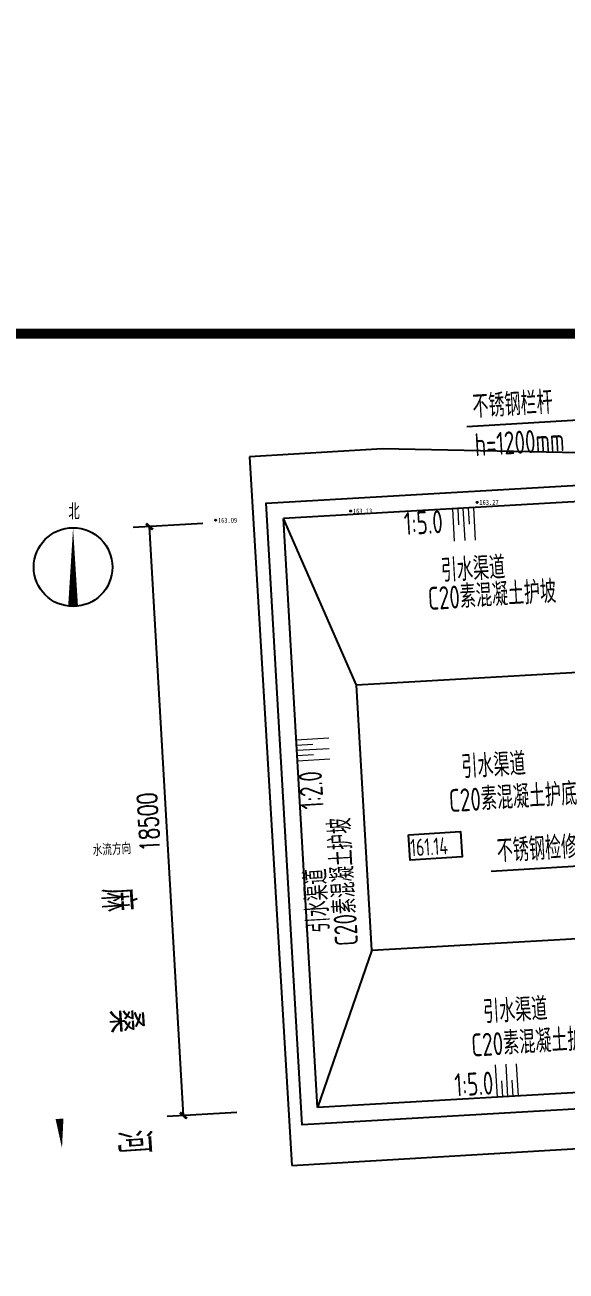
# Model space of a CAD drawing. Header units: millimetres. Extents: x -725 to 2274960, y -506 to 2980382.
# Drawn here: x 573891.78 to 573908.28, y 2880330.13 to 2880368.15 of the extents above; entities that cross this region are included whole.
import ezdxf
from ezdxf.enums import TextEntityAlignment as Align

# ---------------------------------------------------------------- set-up
doc = ezdxf.new("R2010")
doc.units = ezdxf.units.MM
doc.header["$LTSCALE"] = 1000
doc.linetypes.add('DASH', pattern=[0.35, 0.25, -0.1])
doc.linetypes.add('X0', pattern=[4, 3, -1])
for name, color, linetype in [('DIM_LEAD', 3, 'Continuous'), ('DIM_SYMB', 3, 'Continuous'), ('GCD', 8, 'Continuous'), ('PUB_DIM', 3, 'Continuous'), ('SXSS', 5, 'Continuous'), ('TWT_SYMB', 3, 'Continuous'), ('YHJ_剖面_梁板', 4, 'Continuous'), ('ZJ', 7, 'Continuous'), ('断面标高标注', 3, 'Continuous'), ('轮廓线', 2, 'Continuous')]:
    doc.layers.add(name, color=color, linetype=linetype)
doc.layers.add('文字', color=4, linetype='Continuous', lineweight=0)
doc.layers.add('管', color=1, linetype='Continuous', lineweight=30)
doc.styles.add('_TCH_DIM', font='SIMPLEX', dxfattribs={"bigfont": 'GBCBIG'})
doc.styles.add('_TCH_DIM_T3', font='SIMPLEX', dxfattribs={"width": 0.705882, "bigfont": 'GBCBIG'})
doc.styles.add('TSSD_Rein', font='tssdeng.shx', dxfattribs={"width": 0.7, "bigfont": 'hztxt.shx'})
doc.styles.add('设计文字', font='ecidi_romand.shx', dxfattribs={"width": 0.8, "height": 3.5, "bigfont": 'ecidi_hzfs.shx'})
doc.dimstyles.new('_TCH_ARCH_M_M&&0', dxfattribs={"dimtxt": 0.595, "dimasz": 0.2, "dimexe": 0.5, "dimexo": 0.6, "dimgap": 0.2525, "dimtad": 1, "dimdec": 0, "dimzin": 0, "dimdsep": 46, "dimtxsty": '_TCH_DIM_T3', "dimblk": 'ARCHTICK', "dimcen": 0.09, "dimclrt": 7, "dimazin": 2, "dimtfac": 1, "dimtdec": 0, "dimtix": 1, "dimtmove": 2, "dimatfit": 3, "dimfxl": 75, "dimtolj": 1, "dimtzin": 0, "dimarcsym": 0})

# ---------------------------------------------------------------- blocks, each defined once
blk = doc.blocks.new('gc200')
h = blk.add_hatch(color=256)
edge = h.paths.add_edge_path()
edge.add_arc((0, 0), 0.25, 0, 360)
blk.add_circle((0, 0), 0.25)
blk = doc.blocks.new('hwgasgsftagsf')
at = {"layer": '文字'}
for p, q in [((1937119, 2781166), (1936131, 2781166)), ((1953142, 2781482), (1954131, 2781482)), ((1953142, 2781161), (1954131, 2781161)), ((1953636, 2781322), (1954131, 2781322)), ((1936625, 2781006), (1936131, 2781006)), ((1937119, 2780846), (1936131, 2780846)), ((1953142, 2780841), (1954131, 2780841)), ((1953636, 2781001), (1954131, 2781001)), ((1936625, 2780685), (1936131, 2780685)), ((1937119, 2780525), (1936131, 2780525)), ((1942899, 2776343), (1942899, 2775355)), ((1943220, 2776343), (1943220, 2775355)), ((1943540, 2776343), (1943540, 2775355)), ((1943059, 2775849), (1943059, 2775355)), ((1943380, 2775849), (1943380, 2775355))]:
    blk.add_line(p, q, dxfattribs=at)
at = {"layer": '轮廓线'}
for p, q in [((1941331, 2785285), (1941331, 2777285)), ((1949431, 2777285), (1949431, 2785285))]:
    blk.add_line(p, q, dxfattribs=at)
for points in [[(1954631, 2785285), (1954631, 2774855), (1935631, 2774855), (1935631, 2785285)], [(1936131, 2785285), (1936131, 2775355)], [(1954131, 2785285), (1954131, 2775355)], [(1941331, 2777285), (1936131, 2775355)], [(1949431, 2777285), (1941331, 2777285)], [(1949431, 2777285), (1954131, 2775355)], [(1954131, 2775355), (1936131, 2775355)]]:
    blk.add_lwpolyline(points, dxfattribs=at)
at = {"color": 3, "style": 'TSSD_Rein', "width": 0.7}
for s, rotation, p in [('C20素混凝土护坡', 90, (1952850, 2780145)), ('C20素混凝土护坡', 90, (1939170, 2779609)), ('C20素混凝土护底', 90, (1945364, 2779895)), ('引水渠道', 90, (1951861, 2780564)), ('引水渠道', 90, (1938345, 2780055)), ('引水渠道', 90, (1944361, 2780333)), ('C20素混凝土护坡', 180, (1949256, 2776877)), ('引水渠道', 180, (1948809, 2776052))]:
    blk.add_text(s, height=700, rotation=rotation, dxfattribs=at).set_placement(p)
for s, rotation, p in [('1:5.0', 90, (1953684, 2780750)), ('1:5.0', 90, (1936497, 2780195)), ('1:2.0', 180, (1943870, 2775721))]:
    blk.add_text(s, height=700, rotation=rotation, dxfattribs=at).set_placement(p, align=Align.MIDDLE_RIGHT)
blk = doc.blocks.new('_ArchTick')
at = {"color": 0, "linetype": 'ByBlock', "const_width": 0.4}
blk.add_lwpolyline([(-0.5, -0.5), (0.5, 0.5)], dxfattribs=at)
blk = doc.blocks.new('*D586')
at = {"layer": 'Defpoints', "color": 0, "transparency": 16777216}
for p in [(573895.577, 2880352.842), (573897.808, 2880352.971), (573898.844, 2880335.001)]:
    blk.add_point(p, dxfattribs=at)
at = {"layer": 'PUB_DIM', "color": 0, "lineweight": -2, "transparency": 16777216}
for p, q in [((573897.209, 2880352.936), (573895.078, 2880352.813)), ((573896.613, 2880334.872), (573895.577, 2880352.842)), ((573898.245, 2880334.966), (573896.114, 2880334.843))]:
    blk.add_line(p, q, dxfattribs=at)
at = {"layer": 'PUB_DIM', "color": 0, "lineweight": -2, "transparency": 16777216, "xscale": 0.2, "yscale": 0.2, "zscale": 0.2}
for p, rotation in [((573895.577, 2880352.842), 93.29948568089475), ((573896.613, 2880334.872), 273.2994856808947)]:
    blk.add_blockref('_ArchTick', p, dxfattribs=dict(at, rotation=rotation))
at = {"layer": 'PUB_DIM', "color": 7, "transparency": 16777216, "insert": (573895.546, 2880343.825), "char_height": 0.595, "attachment_point": 5, "rotation": 93.2995, "style": '_TCH_DIM_T3'}
blk.add_mtext('\\A1;18500', dxfattribs=at)

msp = doc.modelspace()

# ---------------------------------------------------------------- linework, layer by layer
at = {"layer": 'DIM_LEAD'}
for p, q in [((573908.8302, 2880356.094, -338.6096), (573905.2543, 2880355.8815, -338.6096)), ((573909.4026, 2880342.5208, -338.6096), (573905.9986, 2880342.3186, -338.6096))]:
    msp.add_line(p, q, dxfattribs=at)
at = {"layer": 'DIM_SYMB', "linetype": 'Continuous', "elevation": -338.6096}
msp.add_lwpolyline([(573893.2477, 2880350.4051, 0.3, 0, 0), (573893.2477, 2880352.8051, 0, 0, 0)], format="xyseb", dxfattribs=at)
at = {"layer": 'DIM_SYMB', "linetype": 'Continuous'}
msp.add_circle((573893.2477, 2880351.6051, -338.6096), 1.2, dxfattribs=at)
at = {"layer": 'SXSS', "color": 5, "linetype": 'X0', "ltscale": 2, "elevation": -180.9754, "flags": 128}
msp.add_lwpolyline([(573799.6574, 2880175.3358, 0.00000216, 0.00000216, 0), (573814.4032, 2880184.499, 0.00000216, 0.00000216, 0), (573824.7996, 2880189.315, 0.00000216, 0.00000216, 0), (573860.3105, 2880218.062, 0.00000216, 0.00000216, 0), (573862.3432, 2880221.1917, 0.00000216, 0.00000216, 0), (573865.0385, 2880222.5363, 0.00000216, 0.00000216, 0), (573866.8421, 2880225.385, 0.00000216, 0.00000216, 0), (573869.8999, 2880227.3256, 0.00000216, 0.00000216, 0), (573876.281, 2880228.014, 0.00000216, 0.00000216, 0), (573878.4813, 2880230.0331, 0.00000216, 0.00000216, 0), (573883.5812, 2880235.65, 0.00000216, 0.00000216, 0), (573889.2926, 2880242.9734, 0.00000216, 0.00000216, 0), (573894.2413, 2880246.9273, 0.00000216, 0.00000216, 0), (573898.5351, 2880253.0107, 0.00000216, 0.00000216, 0), (573906.9108, 2880271.1473, 0.00000216, 0.00000216, 0), (573911.6414, 2880285.233, 0.00000216, 0.00000216, 0), (573913.9786, 2880291.2912, 0.00000216, 0.00000216, 0), (573914.3749, 2880300.0079, 0.00000216, 0.00000216, 0), (573914.0575, 2880312.0604, 0.00000216, 0.00000216, 0), (573913.8572, 2880333.7436, 0.00000216, 0.00000216, 0), (573912.5963, 2880345.9076, 0.00000216, 0.00000216, 0), (573911.269, 2880353.338, 0.00000216, 0.00000216, 0), (573909.2259, 2880359.9454, 0.00000216, 0.00000216, 0), (573906.2803, 2880367.7277, 0.00000216, 0.00000216, 0)], format="xyseb", dxfattribs=at)
at = {"layer": 'TWT_SYMB', "linetype": 'Continuous', "elevation": -338.6096}
msp.add_lwpolyline([(573892.3602, 2880340.4298, 0, 0, 0), (573892.9095, 2880333.8753, 0, 0.24, 0), (573892.8343, 2880334.7721, 0, 0, 0)], format="xyseb", dxfattribs=at)
at = {"layer": 'YHJ_剖面_梁板', "color": 8, "linetype": 'DASH', "ltscale": 5, "elevation": -338.6096}
msp.add_lwpolyline([(573935.2854, 2880332.6561), (573934.0268, 2880353.8414), (573919.5799, 2880352.9831), (573909.9941, 2880355.0612), (573902.6845, 2880355.2092), (573898.6299, 2880354.9684), (573899.9146, 2880333.3441), (573914.4281, 2880334.2064), (573919.7678, 2880331.5325), (573935.2974, 2880332.4551)], dxfattribs=at)
at = {"layer": 'YHJ_剖面_梁板', "color": 3, "elevation": -338.6096}
msp.add_lwpolyline([(573903.4798, 2880343.4392), (573905.0636, 2880343.5333), (573905.1095, 2880342.7605), (573903.5257, 2880342.6664)], close=True, dxfattribs=at)
at = {"layer": 'YHJ_剖面_梁板'}
msp.add_circle((589254.9496, 2837256.879), 143124.932, dxfattribs=at)
at = {"layer": '管', "color": 8, "linetype": 'Continuous', "lineweight": -2, "const_width": 0.3, "elevation": -338.6096}
msp.add_lwpolyline([(573928.716, 2880352.4887), (573915.0937, 2880358.7276), (573909.0018, 2880358.7276), (573878.636, 2880358.7276)], dxfattribs=at)

# ---------------------------------------------------------------- block references
at = {"layer": 'GCD', "linetype": 'Continuous'}
ref = msp.add_blockref('gc200', (573905.5711, 2880353.5784, -175.3396), dxfattribs=dict(at, xscale=0.075, yscale=0.075, zscale=0.075))
ref.add_attrib('height', '163.27', dxfattribs={"linetype": 'Continuous', "height": 0.15, "width": 0.8}).set_placement((573905.6386, 2880353.5784, -175.3396), align=Align.MIDDLE_LEFT)
ref = msp.add_blockref('gc200', (573901.7149, 2880353.3156, -175.4796), dxfattribs=dict(at, xscale=0.075, yscale=0.075, zscale=0.075))
ref.add_attrib('height', '163.13', dxfattribs={"linetype": 'Continuous', "height": 0.15, "width": 0.8}).set_placement((573901.7824, 2880353.3156, -175.4796), align=Align.MIDDLE_LEFT)
ref = msp.add_blockref('gc200', (573897.5975, 2880353.0351, -175.5196), dxfattribs=dict(at, xscale=0.075, yscale=0.075, zscale=0.075))
ref.add_attrib('height', '163.09', dxfattribs={"linetype": 'Continuous', "height": 0.15, "width": 0.8}).set_placement((573897.665, 2880353.0351, -175.5196), align=Align.MIDDLE_LEFT)
at = {"layer": 'YHJ_剖面_梁板', "xscale": 0.001, "yscale": 0.001, "zscale": 0.001, "rotation": 273.2994856816955}
msp.add_blockref('hwgasgsftagsf', (571017.4786, 2882126.2693, -338.6096), dxfattribs=at)

# ---------------------------------------------------------------- texts
at = {"layer": 'DIM_LEAD', "color": 7, "style": 'TSSD_Rein', "width": 0.7}
for s, p in [('不锈钢栏杆', (573905.4488, 2880356.1499, -338.6096)), ('h=1200mm', (573905.5179, 2880354.9856, -338.6096)), ('不锈钢检修爬梯', (573906.193, 2880342.5869, -338.6096))]:
    msp.add_text(s, height=0.7, rotation=3.4, dxfattribs=at).set_placement(p)
at = {"layer": 'DIM_SYMB', "color": 7, "linetype": 'Continuous', "style": '_TCH_DIM'}
msp.add_text('北', height=0.4823, dxfattribs=at).set_placement((573893.1041, 2880353.0551, -338.6096))
at = {"layer": 'YHJ_剖面_梁板', "color": 3, "style": 'TSSD_Rein', "width": 0.7}
msp.add_text('161.14', height=0.525, rotation=3.4, dxfattribs=at).set_placement((573903.5478, 2880342.7774, -338.6096))
at = {"layer": 'ZJ', "linetype": 'Continuous', "style": '_TCH_DIM'}
msp.add_text('麻    桑    河', height=1, rotation=273.85609, dxfattribs=at).set_placement((573894.9174, 2880337.7653, -338.6096), align=Align.MIDDLE)
at = {"layer": '断面标高标注', "color": 3, "lineweight": 13, "style": '设计文字', "width": 0.7}
msp.add_text('水流方向', height=0.35, rotation=3.4, dxfattribs=at).set_placement((573893.8561, 2880342.786, -338.6096))

# ---------------------------------------------------------------- dimensions: what is measured, and where the dimension line sits
at = {"layer": 'PUB_DIM'}
dim = msp.add_linear_dim(base=(573895.5768, 2880352.8422, -338.6096), p1=(573898.8443, 2880335.0007, -338.6096), p2=(573897.8083, 2880352.9708, -338.6096), angle=93.29949, text='18500', dimstyle='_TCH_ARCH_M_M&&0', override={"dimgap": 0}, dxfattribs=at)
dim.commit()
dim.dimension.update_dxf_attribs({"geometry": '*D586', "text_midpoint": (573895.5457, 2880343.8255, -338.6096), "dimtype": 161, "text_rotation": 93.29949})

doc.saveas('drawing.dxf')
